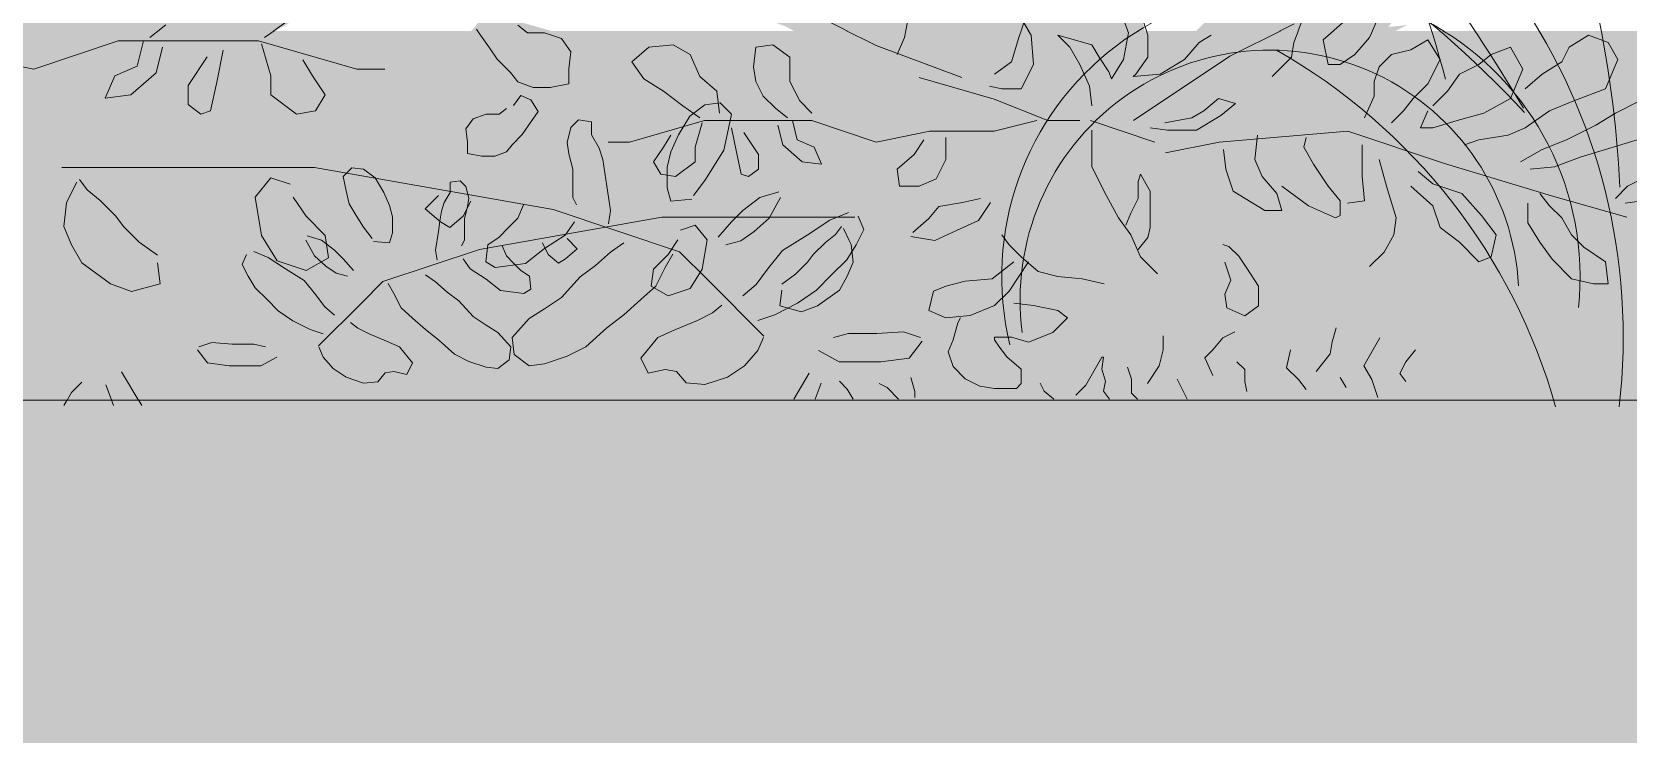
# Model space of a CAD drawing. Header units: centimetres. Extents: x -4381 to 5639, y -3920 to 4826.
# Drawn here: x 123.161 to 124.025, y 10.437 to 10.817 of the extents above; entities that cross this region are included whole.
import ezdxf
from ezdxf.xclip import XClip

# ---------------------------------------------------------------- set-up
doc = ezdxf.new("R2010")
doc.units = ezdxf.units.CM
doc.header["$MEASUREMENT"] = 0
doc.header["$XCLIPFRAME"] = 0
doc.set_wipeout_variables(frame=1)
doc.linetypes.add('Wipeout_Contour', pattern=[100, 0, -100])
for name, color, linetype, lineweight, true_color in [('00-TREES_Pen_No__181', 7, 'Continuous', 5, 0xddeaa8), ('MURS CLOTURE_Pen_No__185', 7, 'Continuous', 5, 0xbce39b), ('Structural - Bearing_Pen_No__102', 7, 'Continuous', 5, 0xcccccc)]:
    doc.layers.add(name, color=color, linetype=linetype, lineweight=lineweight, true_color=true_color)
doc.layers.add('0_Pen_No__1', color=7, linetype='Continuous', lineweight=5)
doc.layers.add('Dalles_Pen_No__1', color=7, linetype='Continuous', lineweight=5)
for name, color, linetype in [('Dalles', 7, 'Continuous'), ('Drawing & Figure', 7, 'Continuous'), ('Structural - Bearing', 7, 'Continuous')]:
    doc.layers.add(name, color=color, linetype=linetype)

# ---------------------------------------------------------------- blocks, each defined once
blk = doc.blocks.new('Drawing_11_11', base_point=(474.07794, 10.61787))
at = {"color": 254, "linetype": 'Wipeout_Contour', "lineweight": 0, "ltscale": 493.826458}
blk.add_wipeout([(117.99047, 10.61787), (127.99047, 10.61787), (127.99047, 10.81787), (117.99047, 10.81787)], dxfattribs=at).dxf.layer = 'Structural - Bearing'
at = {"layer": '00-TREES_Pen_No__181', "linetype": 'Continuous', "lineweight": 0, "ltscale": 10, "true_color": 0xd3eba9}
h = blk.add_hatch(color=61, dxfattribs=at)
h.paths.add_polyline_path([(123.637, 10.63707), (123.63284, 10.65495), (123.62012, 10.68381), (123.59602, 10.73373), (123.56331, 10.76643), (123.46864, 10.81033), (123.40707, 10.82781), (123.39861, 10.81759), (123.35585, 10.80846), (123.28347, 10.8124), (123.32265, 10.83543), (123.33436, 10.85285), (123.30577, 10.86607), (123.23497, 10.86607), (123.14761, 10.81807), (123.17085, 10.8482), (123.22593, 10.87918), (123.30577, 10.90754), (123.41011, 10.92135), (123.45968, 10.95097), (123.48843, 11.00398), (123.48843, 11.06337), (123.45424, 11.09756), (123.42491, 11.06823), (123.36019, 11.04271), (123.3123, 11.0166), (123.23884, 10.98677), (123.23115, 10.99704), (123.26432, 11.03021), (123.25347, 11.05218), (123.25912, 11.0866), (123.25912, 11.12908), (123.24694, 11.13421), (123.1872, 11.11673), (123.16508, 11.07602), (123.13655, 11.04749), (123.11999, 10.97597), (123.08543, 10.97127), (123.08543, 11.00785), (123.09769, 11.03066), (123.09276, 11.05116), (123.07893, 11.0434), (123.0297, 11.03238), (123.0297, 11.05132), (123.07187, 11.07025), (123.09855, 11.09693), (123.09684, 11.12179), (123.10974, 11.16492), (123.07617, 11.18558), (123.07101, 11.20968), (123.06757, 11.23292), (123.05638, 11.25185), (123.03295, 11.21509), (123.0099, 11.2035), (122.99441, 11.22861), (122.95095, 11.2512), (122.89285, 11.2682), (122.85095, 11.25761), (122.82744, 11.19591), (122.82744, 11.15354), (122.86824, 11.12295), (122.90232, 11.10554), (122.98474, 11.09675), (122.9531, 11.078), (122.91726, 11.07168), (122.91208, 11.05786), (122.94334, 11.04371), (122.98197, 11.02963), (123.00302, 11.01), (122.99269, 10.97127), (122.95052, 10.97127), (122.95869, 10.94761), (122.98408, 10.92222), (122.97251, 10.88335), (122.96592, 10.84484), (122.91695, 10.89381), (122.89886, 10.91748), (122.88511, 10.93685), (122.87908, 10.96095), (122.87755, 10.97665), (122.87377, 11.00246), (122.85584, 11.02377), (122.80937, 11.03582), (122.77526, 11.02942), (122.78419, 11.0658), (122.76074, 11.1008), (122.72072, 11.14083), (122.65789, 11.15976), (122.62174, 11.17576), (122.53653, 11.22009), (122.51157, 11.17578), (122.50285, 11.1287), (122.5658, 11.11156), (122.54342, 11.07317), (122.55117, 11.0255), (122.60478, 10.95149), (122.63593, 10.94559), (122.70383, 10.96229), (122.73309, 10.96831), (122.72042, 10.92655), (122.71471, 10.91505), (122.75116, 10.91505), (122.77182, 10.91323), (122.78817, 10.89257), (122.7985, 10.8788), (122.78508, 10.88009), (122.79904, 10.87316), (122.76375, 10.87316), (122.67941, 10.87316), (122.59076, 10.84734), (122.57612, 10.78795), (122.5658, 10.72168), (122.61225, 10.70177), (122.65308, 10.69675), (122.68135, 10.69675), (122.72319, 10.70911), (122.85927, 10.69649), (122.82781, 10.67417), (122.76821, 10.65344), (122.76821, 10.61419), (122.9308, 10.61419), (122.9444, 10.60486), (123.00659, 10.60227), (123.12448, 10.61419), (123.18715, 10.61419), (123.19839, 10.61419), (123.23625, 10.65483), (123.23525, 10.65862), (123.26474, 10.69395), (123.29937, 10.67093), (123.35249, 10.70915), (123.39654, 10.68712), (123.42039, 10.63099), (123.50925, 10.62105), (123.58828, 10.62688)])
h.paths.add_polyline_path([(123.21919, 10.66548), (123.20923, 10.6333), (123.17257, 10.6454), (123.14532, 10.67265), (123.14532, 10.72214), (123.15823, 10.73147), (123.1654, 10.72573), (123.18046, 10.6913)], flags=0)
h.paths.add_polyline_path([(122.95647, 10.78957), (122.93238, 10.7486), (122.91587, 10.72465), (122.88217, 10.72465), (122.89111, 10.75334), (122.90863, 10.7624)], flags=0)
at = {"layer": 'Dalles', "linetype": 'Continuous', "lineweight": 0, "ltscale": 10, "true_color": 0x000000}
blk.add_hatch(color=18, dxfattribs=at).paths.add_polyline_path([(128.29047, 10.61787), (117.69047, 10.61787), (117.69047, 10.31787), (128.29047, 10.31787)])
at = {"layer": 'MURS CLOTURE_Pen_No__185', "linetype": 'Continuous', "lineweight": 0, "ltscale": 10, "true_color": 0xc7e4ae}
h = blk.add_hatch(color=9, dxfattribs=at)
h.paths.add_polyline_path([(123.25507, 10.63536), (123.29229, 10.62758), (123.35266, 10.62312), (123.42054, 10.63072), (123.43875, 10.67359), (123.4724, 10.69042), (123.51297, 10.66122), (123.53943, 10.67881), (123.56196, 10.65182), (123.5612, 10.64893), (123.59011, 10.61789), (123.5987, 10.61789), (123.64657, 10.61789), (123.73662, 10.60878), (123.78413, 10.61075), (123.79452, 10.61789), (123.91871, 10.61789), (123.91871, 10.64786), (123.87319, 10.6637), (123.84916, 10.68075), (123.95311, 10.69039), (123.98506, 10.68095), (124.00666, 10.68095), (124.03785, 10.68479), (124.07333, 10.69999), (124.06544, 10.75062), (124.05427, 10.79598), (123.98655, 10.8157), (123.92212, 10.8157), (123.89517, 10.8157), (123.90583, 10.821), (123.89558, 10.82001), (123.90347, 10.83053), (123.91596, 10.84631), (123.93174, 10.8477), (123.95958, 10.8477), (123.95522, 10.85648), (123.94554, 10.88839), (123.96789, 10.88378), (124.01976, 10.87103), (124.04355, 10.87554), (124.08451, 10.93207), (124.09042, 10.96849), (124.07333, 10.99781), (124.12141, 11.0109), (124.11475, 11.04686), (124.09568, 11.08071), (124.0306, 11.04685), (124.00298, 11.03463), (123.95499, 11.02016), (123.92442, 10.98959), (123.90651, 10.96286), (123.91333, 10.93506), (123.88728, 10.93996), (123.85177, 10.93075), (123.83808, 10.91447), (123.8352, 10.89476), (123.83402, 10.88276), (123.82942, 10.86435), (123.81891, 10.84956), (123.8051, 10.83148), (123.76769, 10.79407), (123.76265, 10.82349), (123.75382, 10.85318), (123.77321, 10.87257), (123.77946, 10.89065), (123.74724, 10.89065), (123.73935, 10.92023), (123.75543, 10.93523), (123.78493, 10.94598), (123.80882, 10.95679), (123.80486, 10.96735), (123.77748, 10.97217), (123.75331, 10.9865), (123.81627, 10.99321), (123.8423, 11.00651), (123.87347, 11.02988), (123.87347, 11.06224), (123.85551, 11.10937), (123.8235, 11.11747), (123.77912, 11.10448), (123.74593, 11.08722), (123.73409, 11.06804), (123.71649, 11.07689), (123.69859, 11.10497), (123.69004, 11.09051), (123.68741, 11.07276), (123.68347, 11.05435), (123.65783, 11.03857), (123.66769, 11.00562), (123.66638, 10.98664), (123.68676, 10.96625), (123.71897, 10.95179), (123.71897, 10.93733), (123.68136, 10.94574), (123.6708, 10.95167), (123.66703, 10.93601), (123.6764, 10.91859), (123.6764, 10.89065), (123.65, 10.89424), (123.63735, 10.94887), (123.61556, 10.97066), (123.59866, 11.00176), (123.55303, 11.01511), (123.54372, 11.01119), (123.54372, 10.97875), (123.54804, 10.95245), (123.53975, 10.93567), (123.56509, 10.91033), (123.55921, 10.90248), (123.5031, 10.92527), (123.46652, 10.94522), (123.41708, 10.96471), (123.39468, 10.98711), (123.36856, 10.961), (123.36856, 10.91563), (123.39052, 10.87514), (123.42838, 10.85252), (123.50809, 10.84197), (123.56908, 10.8203), (123.61115, 10.79664), (123.6289, 10.77363), (123.56217, 10.81029), (123.50809, 10.81029), (123.48625, 10.80019), (123.49519, 10.78689), (123.52512, 10.76929), (123.46983, 10.76628), (123.43717, 10.77325), (123.43106, 10.7805), (123.38368, 10.76771), (123.31136, 10.73418), (123.28638, 10.7092), (123.26797, 10.67107), (123.25825, 10.64902)])
h.paths.add_polyline_path([(123.57422, 10.65706), (123.60381, 10.67679), (123.61531, 10.70308), (123.62079, 10.70747), (123.63065, 10.70035), (123.63065, 10.66254), (123.60983, 10.64172), (123.58183, 10.63248)], flags=0)
h.paths.add_polyline_path([(123.77491, 10.75185), (123.81145, 10.7311), (123.82483, 10.72418), (123.83166, 10.70226), (123.80592, 10.70226), (123.79331, 10.72056)], flags=0)
at = {"layer": 'Structural - Bearing_Pen_No__102', "linetype": 'Continuous', "ltscale": 10}
blk.add_hatch(color=256, dxfattribs=at).paths.add_polyline_path([(117.99047, 10.61787), (127.99047, 10.61787), (127.99047, 10.81787), (117.99047, 10.81787)])
at = {"layer": '0_Pen_No__1', "linetype": 'Continuous', "ltscale": 10}
for p, q in [((123.58321, 10.82742), (123.61807, 10.80998)), ((123.63603, 10.82745), (123.63339, 10.81425)), ((123.75474, 10.81689), (123.75078, 10.82745)), ((123.88532, 10.81425), (123.89059, 10.82613)), ((123.22461, 10.81424), (123.23324, 10.82115)), ((123.28677, 10.81424), (123.29886, 10.82288)), ((123.40865, 10.80863), (123.40149, 10.81887)), ((123.42401, 10.82092), (123.42913, 10.81682)), ((123.69539, 10.81425), (123.69802, 10.82217)), ((123.69802, 10.82217), (123.70198, 10.81557)), ((123.76265, 10.82349), (123.76529, 10.81557)), ((123.80976, 10.80417), (123.84461, 10.82161)), ((123.84443, 10.81161), (123.84838, 10.82217)), ((123.87213, 10.82349), (123.86026, 10.81293)), ((123.20742, 10.8124), (123.1618, 10.79718)), ((123.21503, 10.8124), (123.20742, 10.8124)), ((123.26066, 10.8124), (123.21503, 10.8124)), ((123.2177, 10.79869), (123.22116, 10.81251)), ((123.23152, 10.80906), (123.22806, 10.79523)), ((123.28347, 10.8124), (123.26066, 10.8124)), ((123.3367, 10.79718), (123.28347, 10.8124)), ((123.29023, 10.79351), (123.28505, 10.81078)), ((123.42913, 10.81682), (123.43834, 10.81682)), ((123.43834, 10.81682), (123.44755, 10.81375)), ((123.44755, 10.81375), (123.45267, 10.80658)), ((123.48567, 10.80105), (123.4949, 10.80897)), ((123.4949, 10.80897), (123.50809, 10.81029)), ((123.50809, 10.81029), (123.51732, 10.80501)), ((123.55162, 10.79841), (123.55294, 10.80897)), ((123.55294, 10.80897), (123.56217, 10.81029)), ((123.56217, 10.81029), (123.5714, 10.80369)), ((123.61807, 10.80998), (123.66454, 10.79254)), ((123.63339, 10.81425), (123.62944, 10.80501)), ((123.69143, 10.80105), (123.69539, 10.81425)), ((123.70198, 10.81557), (123.7033, 10.79973)), ((123.72308, 10.80897), (123.71649, 10.81557)), ((123.71649, 10.81557), (123.73495, 10.81029)), ((123.72836, 10.79973), (123.72308, 10.80897)), ((123.73495, 10.81029), (123.73891, 10.80369)), ((123.7521, 10.80237), (123.75474, 10.81689)), ((123.76529, 10.81557), (123.76529, 10.80369)), ((123.78507, 10.80237), (123.79299, 10.81161)), ((123.79299, 10.81161), (123.79958, 10.81557)), ((123.84311, 10.80369), (123.84443, 10.81161)), ((123.86026, 10.81293), (123.86289, 10.79973)), ((123.8774, 10.80501), (123.88532, 10.81425)), ((123.90774, 10.80765), (123.91697, 10.81293)), ((123.91697, 10.81293), (123.92357, 10.80237)), ((123.95126, 10.80501), (123.96182, 10.80897)), ((123.96182, 10.80897), (123.96841, 10.79709)), ((123.98951, 10.80105), (123.99347, 10.80897)), ((123.99347, 10.80897), (124.00402, 10.81557)), ((124.00402, 10.81557), (124.01457, 10.81161)), ((124.01457, 10.81161), (124.01985, 10.80237)), ((123.1618, 10.79718), (123.12377, 10.80479)), ((123.24533, 10.78832), (123.25569, 10.80387)), ((123.26432, 10.80733), (123.26087, 10.79005)), ((123.30749, 10.80214), (123.31267, 10.79351)), ((123.41275, 10.80248), (123.40865, 10.80863)), ((123.41991, 10.79531), (123.41275, 10.80248)), ((123.45267, 10.80658), (123.45165, 10.79736)), ((123.49226, 10.79181), (123.48567, 10.80105)), ((123.51732, 10.80501), (123.5226, 10.79313)), ((123.5714, 10.80369), (123.5714, 10.79049)), ((123.6822, 10.79445), (123.69143, 10.80105)), ((123.73891, 10.80369), (123.74419, 10.79577)), ((123.74551, 10.79181), (123.7521, 10.80237)), ((123.75748, 10.76929), (123.80976, 10.80417)), ((123.76529, 10.80369), (123.7587, 10.79445)), ((123.77188, 10.79445), (123.78507, 10.80237)), ((123.83256, 10.79313), (123.84311, 10.80369)), ((123.86949, 10.79973), (123.8774, 10.80501)), ((123.89059, 10.79841), (123.89719, 10.80501)), ((123.89719, 10.80501), (123.90774, 10.80765)), ((123.92357, 10.80237), (123.91697, 10.78917)), ((123.94467, 10.79973), (123.95126, 10.80501)), ((123.97896, 10.79445), (123.98951, 10.80105)), ((124.01985, 10.80237), (124.01326, 10.78653)), ((123.20044, 10.78141), (123.20562, 10.79351)), ((123.20562, 10.79351), (123.2177, 10.79869)), ((123.22806, 10.79523), (123.21425, 10.78314)), ((123.29023, 10.78314), (123.29023, 10.79351)), ((123.31267, 10.79351), (123.31958, 10.78314)), ((123.35191, 10.79718), (123.3367, 10.79718)), ((123.42401, 10.79019), (123.41991, 10.79531)), ((123.45165, 10.79736), (123.45165, 10.78916)), ((123.50282, 10.78521), (123.49226, 10.79181)), ((123.5226, 10.79313), (123.53183, 10.78521)), ((123.55294, 10.79049), (123.55162, 10.79841)), ((123.6413, 10.79254), (123.68196, 10.78092)), ((123.7033, 10.79973), (123.6967, 10.78653)), ((123.73364, 10.78785), (123.72836, 10.79973)), ((123.74419, 10.79577), (123.74551, 10.79181)), ((123.7587, 10.79445), (123.75738, 10.79313)), ((123.75738, 10.79313), (123.77188, 10.79445)), ((123.86289, 10.79973), (123.86949, 10.79973)), ((123.88795, 10.79049), (123.89059, 10.79841)), ((123.92752, 10.78521), (123.93412, 10.79445)), ((123.93412, 10.79445), (123.94467, 10.79973)), ((123.96841, 10.79709), (123.96182, 10.78125)), ((123.96973, 10.78653), (123.97896, 10.79445)), ((123.21425, 10.78314), (123.20044, 10.78141)), ((123.24533, 10.77796), (123.24533, 10.78832)), ((123.26087, 10.79005), (123.25742, 10.7745)), ((123.30404, 10.77277), (123.29023, 10.78314)), ((123.31958, 10.78314), (123.3144, 10.7745)), ((123.42559, 10.78284), (123.42168, 10.77737)), ((123.4322, 10.78711), (123.42401, 10.79019)), ((123.43106, 10.7805), (123.42559, 10.78284)), ((123.44141, 10.78711), (123.4322, 10.78711)), ((123.45165, 10.78916), (123.44141, 10.78711)), ((123.51337, 10.77729), (123.50282, 10.78521)), ((123.53183, 10.78521), (123.53315, 10.77334)), ((123.55689, 10.78257), (123.55294, 10.79049)), ((123.5714, 10.79049), (123.57668, 10.77993)), ((123.68615, 10.78653), (123.67956, 10.78785)), ((123.6967, 10.78653), (123.68615, 10.78653)), ((123.73495, 10.77729), (123.73364, 10.78785)), ((123.88795, 10.78257), (123.88795, 10.79049)), ((123.91697, 10.78917), (123.90906, 10.78125)), ((123.91961, 10.77729), (123.92752, 10.78521)), ((124.01326, 10.78653), (123.99611, 10.77993)), ((123.25224, 10.77277), (123.24533, 10.77796)), ((123.25742, 10.7745), (123.25224, 10.77277)), ((123.3144, 10.7745), (123.30404, 10.77277)), ((123.41777, 10.7758), (123.41386, 10.77267)), ((123.4295, 10.76641), (123.43497, 10.77424)), ((123.43497, 10.77424), (123.43106, 10.7805)), ((123.5226, 10.7707), (123.51337, 10.77729)), ((123.52536, 10.77789), (123.51717, 10.77175)), ((123.53354, 10.77892), (123.52536, 10.77789)), ((123.53969, 10.77277), (123.53354, 10.77892)), ((123.56349, 10.77598), (123.55689, 10.78257)), ((123.57008, 10.7707), (123.56349, 10.77598)), ((123.57668, 10.77993), (123.58327, 10.77334)), ((123.68196, 10.78092), (123.71101, 10.76929)), ((123.78903, 10.7707), (123.79563, 10.77465)), ((123.79563, 10.77465), (123.80354, 10.78125)), ((123.80354, 10.78125), (123.81277, 10.77861)), ((123.81277, 10.77861), (123.80486, 10.77202)), ((123.88268, 10.7707), (123.88795, 10.78257)), ((123.90378, 10.77465), (123.89851, 10.76938)), ((123.90906, 10.78125), (123.90378, 10.77465)), ((123.91301, 10.76542), (123.91697, 10.77465)), ((123.96182, 10.78125), (123.94731, 10.77334)), ((123.98292, 10.77465), (123.96973, 10.76542)), ((123.99611, 10.77993), (123.98292, 10.77465)), ((124.01853, 10.77334), (124.03172, 10.77993)), ((123.39978, 10.77032), (123.39587, 10.76484)), ((123.40682, 10.77267), (123.39978, 10.77032)), ((123.41386, 10.77267), (123.40682, 10.77267)), ((123.42637, 10.76171), (123.4295, 10.76641)), ((123.45267, 10.7656), (123.45063, 10.7574)), ((123.45677, 10.7697), (123.45267, 10.7656)), ((123.46393, 10.76867), (123.45677, 10.7697)), ((123.46393, 10.7615), (123.46393, 10.76867)), ((123.48446, 10.75767), (123.52512, 10.76929)), ((123.51717, 10.77175), (123.51102, 10.7615)), ((123.51996, 10.75486), (123.52392, 10.76806)), ((123.52512, 10.76929), (123.54255, 10.76929)), ((123.53764, 10.76253), (123.53969, 10.77277)), ((123.54255, 10.76929), (123.5774, 10.76929)), ((123.56481, 10.76674), (123.56745, 10.75618)), ((123.57536, 10.75882), (123.57272, 10.76938)), ((123.5774, 10.76929), (123.58321, 10.76929)), ((123.58321, 10.76929), (123.61807, 10.75767)), ((123.68196, 10.76348), (123.7052, 10.76929)), ((123.71101, 10.76929), (123.72844, 10.76929)), ((123.73424, 10.76929), (123.7691, 10.75767)), ((123.77452, 10.76806), (123.78903, 10.7707)), ((123.80486, 10.77202), (123.79167, 10.7641)), ((123.89851, 10.76938), (123.89719, 10.76806)), ((123.9328, 10.76938), (123.91961, 10.76542)), ((123.94731, 10.77334), (123.9328, 10.76938)), ((123.99215, 10.75882), (124.00798, 10.76674)), ((124.00798, 10.76674), (124.01853, 10.77334)), ((123.39587, 10.76484), (123.39666, 10.7578)), ((123.39666, 10.7578), (123.39666, 10.75154)), ((123.4209, 10.75624), (123.42637, 10.76171)), ((123.45063, 10.7574), (123.45165, 10.75126)), ((123.46803, 10.75433), (123.46393, 10.7615)), ((123.47284, 10.75767), (123.48446, 10.75767)), ((123.50677, 10.76146), (123.50282, 10.75486)), ((123.51102, 10.7615), (123.50693, 10.75228)), ((123.53559, 10.75331), (123.53764, 10.76253)), ((123.53975, 10.76542), (123.54239, 10.75222)), ((123.55426, 10.7509), (123.54634, 10.76278)), ((123.58459, 10.75486), (123.57536, 10.75882)), ((123.61807, 10.75767), (123.64711, 10.76348)), ((123.64395, 10.75882), (123.63867, 10.7509)), ((123.64711, 10.76348), (123.68196, 10.76348)), ((123.65582, 10.74826), (123.65582, 10.76014)), ((123.73495, 10.7641), (123.73495, 10.7443)), ((123.77584, 10.7641), (123.76661, 10.76542)), ((123.77491, 10.75185), (123.80395, 10.75767)), ((123.79167, 10.7641), (123.77584, 10.7641)), ((123.80395, 10.75767), (123.87366, 10.76348)), ((123.82332, 10.74826), (123.82464, 10.76146)), ((123.8497, 10.75486), (123.85102, 10.76014)), ((123.87366, 10.76348), (123.92594, 10.74604)), ((123.91961, 10.76542), (123.91301, 10.76542)), ((123.94467, 10.75882), (123.93676, 10.75618)), ((123.9605, 10.76146), (123.94467, 10.75882)), ((123.96973, 10.76542), (123.9605, 10.76146)), ((123.97896, 10.75354), (123.99215, 10.75882)), ((124.0304, 10.75882), (124.01326, 10.75354)), ((123.39666, 10.75154), (123.40448, 10.74998)), ((123.40448, 10.74998), (123.41151, 10.74998)), ((123.41151, 10.74998), (123.41777, 10.75232)), ((123.41777, 10.75232), (123.4209, 10.75624)), ((123.45165, 10.75126), (123.4537, 10.74306)), ((123.47008, 10.74818), (123.46803, 10.75433)), ((123.50282, 10.75486), (123.49754, 10.74694)), ((123.50693, 10.75228), (123.50488, 10.74408)), ((123.51996, 10.74694), (123.51996, 10.75486)), ((123.53047, 10.74511), (123.53559, 10.75331)), ((123.54239, 10.75222), (123.54502, 10.74034)), ((123.55426, 10.74298), (123.55426, 10.7509)), ((123.56745, 10.75618), (123.578, 10.74694)), ((123.58855, 10.74562), (123.58459, 10.75486)), ((123.63867, 10.7509), (123.62944, 10.74298)), ((123.65054, 10.7377), (123.65582, 10.74826)), ((123.80618, 10.75354), (123.8075, 10.74298)), ((123.82728, 10.73902), (123.82332, 10.74826)), ((123.85498, 10.74562), (123.8497, 10.75486)), ((123.88136, 10.74826), (123.88136, 10.75618)), ((123.88136, 10.73902), (123.88136, 10.74826)), ((123.89059, 10.74826), (123.89455, 10.73374)), ((123.96709, 10.74694), (123.97896, 10.75354)), ((124.00007, 10.74958), (123.98556, 10.7443)), ((124.01326, 10.75354), (124.00007, 10.74958)), ((123.23024, 10.74391), (123.17701, 10.74391)), ((123.31389, 10.74391), (123.23024, 10.74391)), ((123.44317, 10.72108), (123.31389, 10.74391)), ((123.32941, 10.73902), (123.3341, 10.74371)), ((123.3341, 10.74371), (123.34035, 10.74293)), ((123.34035, 10.74293), (123.34661, 10.73824)), ((123.4537, 10.74306), (123.4537, 10.73486)), ((123.4711, 10.74101), (123.47008, 10.74818)), ((123.47212, 10.73384), (123.4711, 10.74101)), ((123.49754, 10.74694), (123.5015, 10.74034)), ((123.5015, 10.74034), (123.50941, 10.73902)), ((123.50488, 10.74408), (123.50488, 10.73282)), ((123.50941, 10.73902), (123.51996, 10.74694)), ((123.52536, 10.73691), (123.53047, 10.74511)), ((123.54502, 10.74034), (123.54898, 10.73902)), ((123.54898, 10.73902), (123.55426, 10.74298)), ((123.578, 10.74694), (123.58855, 10.74562)), ((123.62944, 10.74298), (123.63076, 10.73374)), ((123.73495, 10.7443), (123.74287, 10.72846)), ((123.76001, 10.73638), (123.76133, 10.74034)), ((123.76133, 10.74034), (123.76661, 10.7311)), ((123.8075, 10.74298), (123.81145, 10.7311)), ((123.86289, 10.73374), (123.85498, 10.74562)), ((123.91961, 10.73506), (123.91169, 10.74166)), ((123.92594, 10.74604), (123.98403, 10.7286)), ((123.98556, 10.7443), (123.97237, 10.74298)), ((124.02513, 10.73374), (124.03832, 10.74034)), ((123.18081, 10.72747), (123.18504, 10.73593)), ((123.19067, 10.7317), (123.18644, 10.73734)), ((123.19772, 10.72606), (123.19067, 10.7317)), ((123.28159, 10.72785), (123.29023, 10.73822)), ((123.29023, 10.73822), (123.30059, 10.73476)), ((123.33097, 10.73119), (123.32941, 10.73902)), ((123.33253, 10.72415), (123.33097, 10.73119)), ((123.34661, 10.73824), (123.3513, 10.73041)), ((123.38727, 10.73589), (123.39275, 10.73667)), ((123.38727, 10.73041), (123.38727, 10.73589)), ((123.39275, 10.73667), (123.39587, 10.73354)), ((123.39587, 10.73354), (123.39744, 10.72728)), ((123.4537, 10.73486), (123.4537, 10.72769)), ((123.47417, 10.72052), (123.47212, 10.73384)), ((123.50488, 10.73282), (123.50693, 10.72564)), ((123.51921, 10.72872), (123.52536, 10.73691)), ((123.63076, 10.73374), (123.64131, 10.73374)), ((123.64131, 10.73374), (123.65054, 10.7377)), ((123.76001, 10.73242), (123.76001, 10.73638)), ((123.76001, 10.72714), (123.76001, 10.73242)), ((123.76661, 10.7311), (123.76661, 10.7245)), ((123.81145, 10.7311), (123.81805, 10.72714)), ((123.83519, 10.72978), (123.82728, 10.73902)), ((123.83783, 10.73374), (123.85234, 10.72318)), ((123.86949, 10.72582), (123.86289, 10.73374)), ((123.88268, 10.72582), (123.88136, 10.73902)), ((123.89455, 10.73374), (123.89982, 10.71658)), ((123.90774, 10.73374), (123.91961, 10.72318)), ((123.93544, 10.72978), (123.91961, 10.73506)), ((124.01853, 10.72714), (124.02513, 10.73374)), ((123.17799, 10.71196), (123.1794, 10.72465)), ((123.1794, 10.72465), (123.18081, 10.72747)), ((123.20617, 10.7176), (123.19772, 10.72606)), ((123.28505, 10.70712), (123.28159, 10.72785)), ((123.30231, 10.72785), (123.30922, 10.71748)), ((123.33644, 10.71789), (123.33253, 10.72415)), ((123.3513, 10.73041), (123.35443, 10.72337)), ((123.35443, 10.72337), (123.35599, 10.71711)), ((123.37385, 10.72155), (123.38101, 10.72872)), ((123.38258, 10.72024), (123.38414, 10.72493)), ((123.38414, 10.72493), (123.38727, 10.73041)), ((123.39842, 10.72564), (123.39432, 10.71745)), ((123.39666, 10.72259), (123.39509, 10.71632)), ((123.39744, 10.72728), (123.39666, 10.72259)), ((123.42401, 10.71642), (123.42708, 10.7236)), ((123.4537, 10.72769), (123.45574, 10.7236)), ((123.50693, 10.72564), (123.51819, 10.72667)), ((123.55504, 10.72769), (123.54583, 10.72052)), ((123.56528, 10.73077), (123.55504, 10.72769)), ((123.5663, 10.72769), (123.56016, 10.71642)), ((123.6466, 10.71626), (123.65199, 10.72273)), ((123.65199, 10.72273), (123.6649, 10.72488)), ((123.6649, 10.72488), (123.67459, 10.72703)), ((123.67352, 10.71518), (123.67997, 10.72488)), ((123.74287, 10.72846), (123.74946, 10.71658)), ((123.75606, 10.71922), (123.76001, 10.72714)), ((123.76661, 10.7245), (123.76661, 10.7113)), ((123.81805, 10.72714), (123.8286, 10.72054)), ((123.83783, 10.72054), (123.83519, 10.72978)), ((123.85234, 10.72318), (123.86685, 10.71658)), ((123.86949, 10.7179), (123.86949, 10.72582)), ((123.87345, 10.7245), (123.88268, 10.72582)), ((123.91961, 10.72318), (123.92357, 10.7113)), ((123.94599, 10.7179), (123.93544, 10.72978)), ((123.97105, 10.7245), (123.97105, 10.71394)), ((123.98292, 10.72318), (123.97764, 10.72978)), ((123.98951, 10.71658), (123.98292, 10.72318)), ((123.98403, 10.7286), (124.02469, 10.71698)), ((124.03304, 10.72582), (124.02381, 10.7245)), ((123.2104, 10.71196), (123.20617, 10.7176)), ((123.30922, 10.71748), (123.31958, 10.70712)), ((123.34035, 10.71163), (123.33644, 10.71789)), ((123.35599, 10.71711), (123.35599, 10.7085)), ((123.38204, 10.71437), (123.37385, 10.72155)), ((123.38102, 10.70928), (123.3818, 10.71476)), ((123.3818, 10.71476), (123.38258, 10.72024)), ((123.38716, 10.7113), (123.38204, 10.71437)), ((123.39432, 10.71745), (123.38716, 10.7113)), ((123.39509, 10.71632), (123.39509, 10.71006)), ((123.40314, 10.69954), (123.50189, 10.71698)), ((123.41889, 10.7113), (123.42401, 10.71642)), ((123.51161, 10.69826), (123.44317, 10.72108)), ((123.45472, 10.71437), (123.4496, 10.7072)), ((123.47315, 10.71335), (123.47417, 10.72052)), ((123.50189, 10.71698), (123.56579, 10.71698)), ((123.53969, 10.71437), (123.53252, 10.70618)), ((123.54583, 10.72052), (123.53969, 10.71437)), ((123.56016, 10.71642), (123.55197, 10.70925)), ((123.56579, 10.71698), (123.60645, 10.71698)), ((123.59292, 10.7154), (123.58064, 10.7072)), ((123.60316, 10.7195), (123.59292, 10.7154)), ((123.60827, 10.71745), (123.61135, 10.71028)), ((123.63799, 10.70872), (123.6466, 10.71626)), ((123.66167, 10.7098), (123.67352, 10.71518)), ((123.74946, 10.71658), (123.75606, 10.70734)), ((123.75342, 10.71262), (123.75606, 10.71922)), ((123.8286, 10.72054), (123.83783, 10.72054)), ((123.86685, 10.71658), (123.86949, 10.7179)), ((123.89982, 10.71658), (123.89851, 10.70734)), ((123.9539, 10.70734), (123.94599, 10.7179)), ((123.97105, 10.71394), (123.97764, 10.70338)), ((123.99479, 10.70734), (123.98951, 10.71658)), ((123.18222, 10.70208), (123.17799, 10.71196)), ((123.21886, 10.70349), (123.2104, 10.71196)), ((123.29368, 10.69329), (123.28505, 10.70712)), ((123.30986, 10.70693), (123.31768, 10.70459)), ((123.31958, 10.70712), (123.32131, 10.69502)), ((123.34505, 10.70537), (123.34035, 10.71163)), ((123.35599, 10.7085), (123.35443, 10.70302)), ((123.37945, 10.69911), (123.38102, 10.70928)), ((123.39509, 10.71006), (123.39509, 10.70459)), ((123.40763, 10.70208), (123.41377, 10.70618)), ((123.41377, 10.70618), (123.41889, 10.7113)), ((123.4496, 10.7072), (123.43834, 10.70003)), ((123.45609, 10.69989), (123.45061, 10.70537)), ((123.51996, 10.71262), (123.51205, 10.70998)), ((123.52656, 10.70471), (123.51996, 10.71262)), ((123.55197, 10.70925), (123.54481, 10.70413)), ((123.58064, 10.7072), (123.56733, 10.69901)), ((123.59063, 10.70334), (123.59601, 10.70764)), ((123.59601, 10.70764), (123.59924, 10.71195)), ((123.60354, 10.70441), (123.60031, 10.71088)), ((123.61135, 10.71028), (123.60725, 10.70208)), ((123.63691, 10.70657), (123.64983, 10.70441)), ((123.64983, 10.70441), (123.66167, 10.7098)), ((123.68615, 10.70734), (123.69011, 10.70207)), ((123.75606, 10.70734), (123.76133, 10.69547)), ((123.76529, 10.70602), (123.76001, 10.69943)), ((123.76661, 10.7113), (123.76529, 10.70602)), ((123.89851, 10.70734), (123.89323, 10.69811)), ((123.92357, 10.7113), (123.93412, 10.70338)), ((123.95126, 10.69547), (123.9539, 10.70734)), ((124.00138, 10.70075), (123.99479, 10.70734)), ((123.18785, 10.69221), (123.18222, 10.70208)), ((123.22872, 10.69644), (123.21886, 10.70349)), ((123.27702, 10.69676), (123.27467, 10.69128)), ((123.28092, 10.69832), (123.28874, 10.69519)), ((123.30908, 10.70459), (123.31377, 10.69598)), ((123.31768, 10.70459), (123.32472, 10.69911)), ((123.32472, 10.69911), (123.32941, 10.69441)), ((123.35443, 10.70302), (123.34583, 10.7038)), ((123.35086, 10.6821), (123.40314, 10.69954)), ((123.38023, 10.69363), (123.37945, 10.69911)), ((123.39509, 10.70459), (123.39353, 10.70146)), ((123.40661, 10.69286), (123.40763, 10.70208)), ((123.41777, 10.69598), (123.41542, 10.70146)), ((123.43834, 10.70003), (123.4281, 10.69184)), ((123.43732, 10.70302), (123.44045, 10.69676)), ((123.44045, 10.69676), (123.44592, 10.69206)), ((123.44983, 10.69441), (123.45609, 10.69989)), ((123.46598, 10.69081), (123.47417, 10.69798)), ((123.47417, 10.69798), (123.48134, 10.7031)), ((123.50545, 10.69679), (123.49754, 10.68887)), ((123.50795, 10.69696), (123.50386, 10.68979)), ((123.51073, 10.70471), (123.50545, 10.69679)), ((123.52682, 10.68304), (123.51161, 10.69826)), ((123.52392, 10.68887), (123.52656, 10.70471)), ((123.54481, 10.70413), (123.53662, 10.70208)), ((123.56733, 10.69901), (123.55914, 10.68876)), ((123.58094, 10.69256), (123.58417, 10.69687)), ((123.58417, 10.69687), (123.59063, 10.70334)), ((123.60725, 10.70208), (123.60213, 10.69388)), ((123.60462, 10.70226), (123.60354, 10.70441)), ((123.6057, 10.69256), (123.60462, 10.70226)), ((123.69011, 10.70207), (123.6967, 10.69547)), ((123.80915, 10.70118), (123.80592, 10.70226)), ((123.81453, 10.6958), (123.80915, 10.70118)), ((123.89323, 10.69811), (123.88532, 10.69019)), ((123.93412, 10.70338), (123.94467, 10.69283)), ((123.97764, 10.70338), (123.98424, 10.69415)), ((124.01326, 10.69283), (124.00138, 10.70075)), ((123.20336, 10.68093), (123.18785, 10.69221)), ((123.22872, 10.69221), (123.23013, 10.68093)), ((123.27467, 10.69128), (123.2778, 10.68502)), ((123.28874, 10.69519), (123.29813, 10.68893)), ((123.30922, 10.68811), (123.29368, 10.69329)), ((123.29813, 10.68893), (123.30829, 10.68267)), ((123.32131, 10.69502), (123.30922, 10.68811)), ((123.31377, 10.69598), (123.32002, 10.6905)), ((123.32002, 10.6905), (123.3255, 10.68659)), ((123.32941, 10.69441), (123.33488, 10.68815)), ((123.39431, 10.69441), (123.39822, 10.68893)), ((123.39822, 10.68893), (123.40682, 10.68346)), ((123.41172, 10.68979), (123.40661, 10.69286)), ((123.4281, 10.69184), (123.41172, 10.68979)), ((123.42168, 10.69206), (123.41777, 10.69598)), ((123.42559, 10.68815), (123.42168, 10.69206)), ((123.43028, 10.68502), (123.42559, 10.68815)), ((123.44592, 10.69206), (123.44983, 10.69441)), ((123.45779, 10.68466), (123.46598, 10.69081)), ((123.49754, 10.68887), (123.49622, 10.67963)), ((123.50386, 10.68979), (123.49874, 10.67954)), ((123.51732, 10.67831), (123.52392, 10.68887)), ((123.55914, 10.68876), (123.553, 10.68057)), ((123.57448, 10.6861), (123.58094, 10.69256)), ((123.60213, 10.69388), (123.59394, 10.68569)), ((123.60247, 10.68502), (123.6057, 10.69256)), ((123.69275, 10.69283), (123.68088, 10.68359)), ((123.69539, 10.68491), (123.70066, 10.69283)), ((123.6967, 10.69547), (123.70594, 10.68755)), ((123.76133, 10.69547), (123.77057, 10.68623)), ((123.807, 10.69256), (123.81023, 10.68287)), ((123.81884, 10.68933), (123.81453, 10.6958)), ((123.8253, 10.67964), (123.81884, 10.68933)), ((123.94467, 10.69283), (123.95126, 10.69547)), ((123.98424, 10.69415), (123.99479, 10.68359)), ((124.01457, 10.68095), (124.01326, 10.69283)), ((123.21463, 10.6767), (123.20336, 10.68093)), ((123.23013, 10.68093), (123.21463, 10.6767)), ((123.2778, 10.68502), (123.28171, 10.67876)), ((123.30829, 10.68267), (123.31455, 10.67485)), ((123.3255, 10.68659), (123.33175, 10.68502)), ((123.33924, 10.67047), (123.35086, 10.6821)), ((123.35365, 10.68111), (123.35678, 10.67563)), ((123.37945, 10.68189), (123.37398, 10.6858)), ((123.38571, 10.67641), (123.37945, 10.68189)), ((123.40682, 10.68346), (123.41464, 10.6772)), ((123.43106, 10.67798), (123.43028, 10.68502)), ((123.44755, 10.6734), (123.45779, 10.68466)), ((123.49874, 10.67954), (123.49055, 10.67237)), ((123.49622, 10.67963), (123.50545, 10.67435)), ((123.55724, 10.6526), (123.52682, 10.68304)), ((123.553, 10.68057), (123.54583, 10.67442)), ((123.56694, 10.68072), (123.57448, 10.6861)), ((123.59394, 10.68569), (123.58575, 10.67749)), ((123.59816, 10.67748), (123.60247, 10.68502)), ((123.65582, 10.67963), (123.64922, 10.67699)), ((123.66637, 10.68227), (123.65582, 10.67963)), ((123.68088, 10.68359), (123.66637, 10.68227)), ((123.69011, 10.67699), (123.69539, 10.68491)), ((123.70594, 10.68755), (123.71649, 10.68491)), ((123.71649, 10.68491), (123.72968, 10.68359)), ((123.72968, 10.68359), (123.74155, 10.68095)), ((123.81023, 10.68287), (123.807, 10.67533)), ((123.8253, 10.66887), (123.8253, 10.67964)), ((123.99479, 10.68359), (124.00666, 10.68095)), ((124.00666, 10.68095), (124.01457, 10.68095)), ((123.28171, 10.67876), (123.28796, 10.6725)), ((123.28796, 10.6725), (123.29422, 10.66624)), ((123.31455, 10.67485), (123.31924, 10.66859)), ((123.316, 10.64722), (123.33924, 10.67047)), ((123.35678, 10.67563), (123.36069, 10.66781)), ((123.39196, 10.67172), (123.38571, 10.67641)), ((123.39978, 10.66311), (123.39196, 10.67172)), ((123.41464, 10.6772), (123.42715, 10.67563)), ((123.42715, 10.67563), (123.43106, 10.67798)), ((123.43834, 10.66725), (123.44755, 10.6734)), ((123.49055, 10.67237), (123.48134, 10.66417)), ((123.50545, 10.67435), (123.51732, 10.67831)), ((123.56694, 10.67748), (123.56587, 10.66887)), ((123.58575, 10.67749), (123.57552, 10.67032)), ((123.58632, 10.66887), (123.59816, 10.67748)), ((123.64922, 10.67699), (123.64658, 10.66643)), ((123.6822, 10.66907), (123.69011, 10.67699)), ((123.807, 10.67533), (123.80807, 10.66779)), ((123.29422, 10.66624), (123.30204, 10.66076)), ((123.31924, 10.66859), (123.32472, 10.66389)), ((123.36069, 10.66781), (123.36694, 10.66233)), ((123.36694, 10.66233), (123.37398, 10.65607)), ((123.40682, 10.65841), (123.39978, 10.66311)), ((123.42094, 10.65188), (123.43015, 10.66213)), ((123.43015, 10.66213), (123.43834, 10.66725)), ((123.48134, 10.66417), (123.47212, 10.657)), ((123.52126, 10.6611), (123.52945, 10.6652)), ((123.52945, 10.6652), (123.53457, 10.6693)), ((123.56323, 10.66417), (123.55402, 10.6611)), ((123.57552, 10.67032), (123.56323, 10.66417)), ((123.56587, 10.66887), (123.57771, 10.66563)), ((123.57771, 10.66563), (123.58632, 10.66887)), ((123.64658, 10.66643), (123.65582, 10.66247)), ((123.65582, 10.66247), (123.66901, 10.66379)), ((123.66241, 10.65983), (123.66373, 10.66247)), ((123.66901, 10.66379), (123.6822, 10.66907)), ((123.69275, 10.67039), (123.7033, 10.66907)), ((123.7033, 10.66907), (123.71649, 10.66643)), ((123.72176, 10.66247), (123.71385, 10.65455)), ((123.71649, 10.66643), (123.72176, 10.66247)), ((123.80807, 10.66779), (123.81776, 10.66348)), ((123.81776, 10.66348), (123.8253, 10.66887)), ((123.30204, 10.66076), (123.31142, 10.65607)), ((123.31142, 10.65607), (123.31846, 10.65372)), ((123.33723, 10.65685), (123.33332, 10.65998)), ((123.34348, 10.65372), (123.33723, 10.65685)), ((123.35287, 10.64981), (123.34348, 10.65372)), ((123.37398, 10.65607), (123.38102, 10.65059)), ((123.41308, 10.6545), (123.40682, 10.65841)), ((123.42012, 10.64668), (123.41308, 10.6545)), ((123.47212, 10.657), (123.46086, 10.64676)), ((123.49976, 10.65188), (123.50898, 10.65598)), ((123.50898, 10.65598), (123.52126, 10.6611)), ((123.60316, 10.65393), (123.59497, 10.65188)), ((123.61851, 10.65393), (123.60316, 10.65393)), ((123.63284, 10.65495), (123.61851, 10.65393)), ((123.64206, 10.65188), (123.63284, 10.65495)), ((123.65977, 10.65059), (123.66241, 10.65983)), ((123.71385, 10.65455), (123.70066, 10.64927)), ((123.80592, 10.65163), (123.81238, 10.65486)), ((123.86513, 10.64948), (123.86728, 10.65702)), ((123.25043, 10.64511), (123.2559, 10.63807)), ((123.25121, 10.64668), (123.25825, 10.64902)), ((123.25825, 10.64902), (123.26919, 10.64824)), ((123.26919, 10.64824), (123.28092, 10.64824)), ((123.28092, 10.64824), (123.28718, 10.64668)), ((123.31611, 10.64668), (123.31846, 10.6412)), ((123.3599, 10.64668), (123.35287, 10.64981)), ((123.36694, 10.63807), (123.3599, 10.64668)), ((123.38102, 10.65059), (123.38962, 10.64276)), ((123.41933, 10.63963), (123.42012, 10.64668)), ((123.42196, 10.64266), (123.42094, 10.65188)), ((123.46086, 10.64676), (123.45063, 10.64164)), ((123.49055, 10.64061), (123.49976, 10.65188)), ((123.55402, 10.64471), (123.54685, 10.63651)), ((123.55709, 10.65188), (123.55402, 10.64471)), ((123.59804, 10.63856), (123.58678, 10.64471)), ((123.64308, 10.64983), (123.63591, 10.64061)), ((123.65713, 10.64399), (123.65977, 10.65059)), ((123.69143, 10.65191), (123.6822, 10.65191)), ((123.6822, 10.65191), (123.6822, 10.65059)), ((123.6822, 10.65059), (123.68483, 10.64663)), ((123.68483, 10.64663), (123.68879, 10.64135)), ((123.70066, 10.64927), (123.69143, 10.65191)), ((123.77147, 10.63655), (123.77363, 10.64517)), ((123.77363, 10.64517), (123.77363, 10.65271)), ((123.79623, 10.64086), (123.80054, 10.64517)), ((123.80054, 10.64517), (123.80592, 10.65163)), ((123.84252, 10.64517), (123.84037, 10.63547)), ((123.86405, 10.64301), (123.86513, 10.64948)), ((123.88235, 10.63655), (123.89096, 10.65163)), ((123.91034, 10.64517), (123.90496, 10.6387)), ((123.2559, 10.63807), (123.26763, 10.6365)), ((123.26763, 10.6365), (123.28483, 10.6365)), ((123.28483, 10.6365), (123.29344, 10.6412)), ((123.31846, 10.6412), (123.32393, 10.63494)), ((123.36381, 10.63181), (123.36694, 10.63807)), ((123.38962, 10.64276), (123.39744, 10.63885)), ((123.39744, 10.63885), (123.40682, 10.63572)), ((123.41308, 10.63494), (123.41933, 10.63963)), ((123.43015, 10.63651), (123.42196, 10.64266)), ((123.43834, 10.63754), (123.43015, 10.63651)), ((123.45063, 10.64164), (123.43834, 10.63754)), ((123.49464, 10.63241), (123.49055, 10.64061)), ((123.54685, 10.63651), (123.53764, 10.63037)), ((123.62056, 10.63856), (123.59804, 10.63856)), ((123.63591, 10.64061), (123.62056, 10.63856)), ((123.65977, 10.63607), (123.65713, 10.64399)), ((123.66637, 10.62948), (123.65977, 10.63607)), ((123.68879, 10.64135), (123.6967, 10.63475)), ((123.73595, 10.63356), (123.74026, 10.6411)), ((123.74026, 10.6411), (123.74133, 10.6411)), ((123.74133, 10.6411), (123.74026, 10.63464)), ((123.76502, 10.62686), (123.77147, 10.63655)), ((123.80054, 10.63116), (123.79623, 10.64086)), ((123.81346, 10.6387), (123.81776, 10.6344)), ((123.85652, 10.63332), (123.86405, 10.64301)), ((123.88666, 10.62901), (123.88235, 10.63655)), ((123.90496, 10.6387), (123.90173, 10.63224)), ((123.18785, 10.62766), (123.18222, 10.62202)), ((123.22022, 10.61497), (123.20923, 10.6333)), ((123.32393, 10.63494), (123.33097, 10.63024)), ((123.33097, 10.63024), (123.34035, 10.62711)), ((123.34035, 10.62711), (123.34817, 10.62789)), ((123.34817, 10.62789), (123.35208, 10.63259)), ((123.35208, 10.63259), (123.35678, 10.63337)), ((123.35678, 10.63337), (123.36381, 10.63181)), ((123.40682, 10.63572), (123.41308, 10.63494)), ((123.50386, 10.63446), (123.49464, 10.63241)), ((123.51, 10.63344), (123.50386, 10.63446)), ((123.51512, 10.62729), (123.51, 10.63344)), ((123.52536, 10.62627), (123.51512, 10.62729)), ((123.53764, 10.63037), (123.52536, 10.62627)), ((123.57344, 10.61848), (123.58183, 10.63248)), ((123.59816, 10.62817), (123.60247, 10.62386)), ((123.63691, 10.63009), (123.63907, 10.62255)), ((123.67428, 10.62552), (123.66637, 10.62948)), ((123.6967, 10.63475), (123.6967, 10.62684)), ((123.73164, 10.62602), (123.73595, 10.63356)), ((123.74026, 10.63464), (123.74241, 10.62817)), ((123.74241, 10.62817), (123.74133, 10.62279)), ((123.75425, 10.63571), (123.7564, 10.62925)), ((123.7564, 10.62925), (123.7564, 10.62171)), ((123.78116, 10.62925), (123.78439, 10.62279)), ((123.81776, 10.6344), (123.81776, 10.62793)), ((123.81776, 10.62793), (123.81884, 10.62255)), ((123.84037, 10.63547), (123.84683, 10.62901)), ((123.84683, 10.62901), (123.85113, 10.62362)), ((123.86943, 10.63009), (123.87266, 10.6247)), ((123.88989, 10.61932), (123.88666, 10.62901)), ((123.90173, 10.63224), (123.90496, 10.62793)), ((123.18222, 10.62202), (123.17799, 10.61497)), ((123.20077, 10.62625), (123.205, 10.61497)), ((123.58829, 10.6271), (123.58506, 10.61848)), ((123.60247, 10.62386), (123.6057, 10.61848)), ((123.61969, 10.62686), (123.624, 10.6247)), ((123.624, 10.6247), (123.63022, 10.61848)), ((123.63907, 10.62255), (123.63907, 10.61932)), ((123.6822, 10.6242), (123.67428, 10.62552)), ((123.69407, 10.6242), (123.6822, 10.6242)), ((123.6967, 10.62684), (123.69407, 10.6242)), ((123.70689, 10.6271), (123.70904, 10.62279)), ((123.70904, 10.62279), (123.71442, 10.61848)), ((123.72626, 10.62063), (123.73164, 10.62602)), ((123.74133, 10.62279), (123.74456, 10.61848)), ((123.7564, 10.62171), (123.75963, 10.61848)), ((123.78439, 10.62279), (123.78655, 10.61848))]:
    blk.add_line(p, q, dxfattribs=at)
for centre, radius, start, end in [((123.09288, 10.56454), 0.86408, 15.23952, 41.95421), ((123.41874, 10.70425), 0.60295, 2.75649, 41.81562), ((123.13103, 10.28005), 0.9735, 30.62941, 52.57253), ((123.52384, 10.35778), 0.60943, 43.03576, 88.27997), ((123.69668, 10.65178), 0.32611, 353.38207, 75.11586), ((123.84275, 10.68483), 0.15666, 353.86293, 193.65038), ((123.83121, 10.67231), 0.13512, 3.20379, 187.53392), ((123.67574, 10.527), 0.32247, 15.68702, 60.39608)]:
    blk.add_arc(centre, radius, start, end, dxfattribs=at)
at = {"layer": 'Dalles_Pen_No__1', "linetype": 'Continuous', "ltscale": 10}
blk.add_line((127.99047, 10.61787), (117.99047, 10.61787), dxfattribs=at)

msp = doc.modelspace()

# ---------------------------------------------------------------- block references
at = {"layer": 'Drawing & Figure', "color": 151, "linetype": 'Continuous', "lineweight": 5, "ltscale": 10, "true_color": 0x80c2ff}
ref = msp.add_blockref('Drawing_11_11', (474.07794, 10.61787), dxfattribs=at)
XClip(ref).set_block_clipping_path([(101.4426918859, 0.9963282177), (149.8554874385, 21.3288080632)])

doc.saveas('drawing.dxf')
